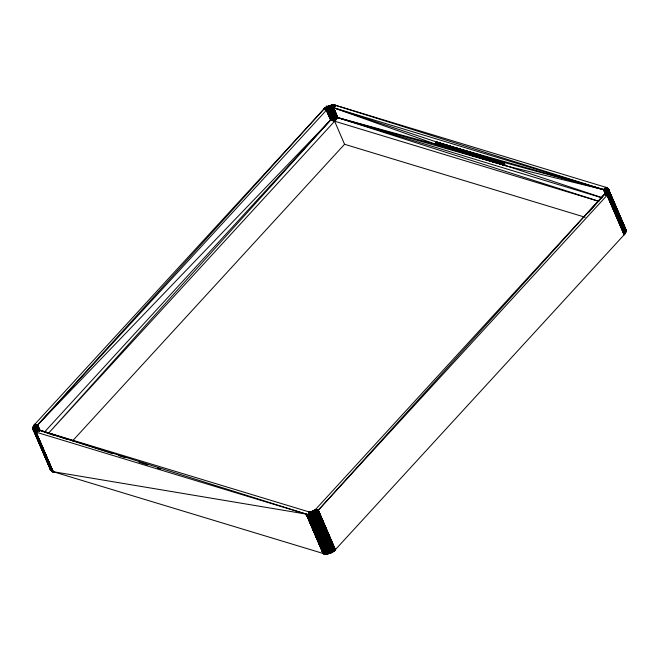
<?xml version="1.0" encoding="UTF-8"?>
<svg xmlns="http://www.w3.org/2000/svg" width="659" height="659" viewBox="0 0 659 659"><rect width="100%" height="100%" fill="white"/><g stroke="black" fill="none" stroke-linecap="round" stroke-linejoin="round"><path stroke-width="0.99" d="M585.11 217.239L344.558 144.28L334.632 121.223C333.767 113.126 324.689 102.664 335.826 105.399L605.827 187.296C609.707 188.046 609.797 193.095 607.096 195.278L318.223 510.272L335.242 549.804L624.213 234.695L626.017 231.128L625.045 228.088M605.827 187.296L603.801 189.817L606.502 187.543L603.652 189.677L504.292 165.45L503.402 164.264L503.707 162.345L603.652 189.677L605.184 191.695L604.41 194.463L588.825 212.247M325.983 552.703L323.174 553.601L306.155 514.078L36.031 432.139C32.225 431.315 32.242 426.348 34.886 424.198L324.376 108.595L326.345 110.119L330.711 119.963L334.632 121.223L334.764 117.887L330.612 107.985L330.686 105.366L330.406 108.035L334.55 117.945L334.632 121.223L48.642 433.087L330.604 119.996L333.297 118.373L337.787 117.689L601.972 197.807M330.538 105.407L330.406 108.035L334.764 117.887M49.985 467.61L50.776 470.213L53.173 471.704L306.155 514.078L38.329 429.8L37.126 428.679L36.764 427.213L37.579 425.088L323.66 109.303C327.062 111.346 329.879 106.7 333.643 107.771L603.652 189.677L605.184 193.285M330.711 119.963L326.452 110.078L330.867 119.823L334.632 121.223L334.978 117.837L330.612 107.985L330.834 105.333M606.395 187.494L603.652 189.677L436.398 142.311L436.349 144.313L503.633 164.931L436.415 144.453L503.418 164.371M331.139 105.275L330.826 107.936L334.978 117.837M330.612 107.985L330.991 105.308L330.826 107.936L335.184 117.796L334.632 121.223L331.032 119.691L326.699 109.88L324.376 108.595L326.699 109.88L330.867 119.823M335.184 117.796L331.032 107.895L331.436 105.218L330.826 107.936L331.288 105.251M335.398 117.755L331.246 107.854L331.732 105.176L331.032 107.895L335.398 117.755L334.632 121.223L331.205 119.567L326.864 109.748C324.319 107.483 323.701 108.438 326.864 109.748L331.032 119.691M331.032 107.895L331.584 105.201M331.205 119.567L327.037 109.616L324.821 108.208L327.037 109.616L331.378 119.436L334.632 121.223L335.604 117.722L331.246 107.854L331.889 105.152M332.185 105.119L331.452 107.821L335.604 117.722M331.246 107.854L332.037 105.135L331.452 107.821L335.818 117.689L334.632 121.223L331.551 119.32L327.21 109.493L325.06 108.018L327.21 109.493L331.378 119.436M335.818 117.689L331.666 107.796L332.474 105.094L331.452 107.821L332.325 105.11M336.024 117.664L331.872 107.771L332.77 105.078L331.666 107.796L336.024 117.664L334.632 121.223L331.732 119.197C334.097 118.052 320.027 101.165 327.391 109.378L331.922 119.081L334.632 121.223L337.902 117.656L437.84 144.988L436.415 144.453M331.666 107.796L332.622 105.086M331.922 119.081L327.572 109.254L325.67 107.565L327.572 109.254L332.111 118.966L334.632 121.223L336.23 117.648L331.872 107.771L332.91 105.069M333.199 105.061L332.078 107.755L336.23 117.648M326.699 109.88L37.571 425.014L39.82 430.591M604.509 194.232L318.322 510.173L315.389 512.488L311.748 513.995L328.619 553.56L332.276 552.094L335.34 549.697L318.322 510.173L315.636 509.358L604.6 194.084L607.787 194.43L624.889 233.846L607.936 194.216L604.69 193.927L607.787 194.43L624.814 233.953L607.713 194.537L604.6 194.084M331.872 107.771L333.059 105.061L332.078 107.755L336.436 117.632L334.632 121.223L332.301 118.859L326.592 106.98L325.925 107.392L327.762 109.147L332.111 118.966L327.951 109.032L326.46 107.063L327.663 109.888L326.46 107.063M336.436 117.632L332.276 107.747L333.479 105.061L332.078 107.755L333.339 105.061M336.634 117.623L332.482 107.738L333.759 105.069L332.276 107.747L336.634 117.623L334.632 121.223C332.943 121.001 322.869 97.524 327.795 109.814M332.276 107.747L333.627 105.061M39.672 430.821L37.571 425.014L330.604 119.996L598.743 201.333M332.498 118.752L328.339 108.826L326.864 106.824L328.083 109.649C323.034 97.227 333.174 120.696 334.632 121.223L336.831 117.623L332.482 107.738L333.899 105.069M334.171 105.094L332.68 107.738L336.831 117.623M332.482 107.738L334.039 105.086L332.68 107.738L337.029 117.623L334.632 121.223L332.894 118.554L327.564 106.461L330.233 105.481L330.406 108.035L330.381 105.44M337.029 117.623L332.869 107.747L334.442 105.119L332.68 107.738L334.311 105.102M335.217 105.242L333.643 107.771L337.787 117.689L598.767 201.242M337.227 117.632L333.067 107.755L334.706 105.152L332.869 107.747L337.227 117.632L334.632 121.223L327.712 106.396M332.869 107.747L334.574 105.135M337.416 117.648L333.256 107.771L334.961 105.193L333.067 107.755L337.416 117.648L334.632 121.223L328.001 106.264M335.34 105.267L333.256 107.771L337.606 117.664L334.632 121.223L328.586 106.017L333.297 118.373M333.067 107.755L334.838 105.176M313.857 520.89L314.862 519.457M333.256 107.771L335.093 105.218L333.643 107.771L337.902 117.656L505.008 165.36L602.046 197.659M335.464 105.3L333.643 107.771L437.84 144.988M313.709 520.882L314.78 519.449M335.588 105.333L333.643 107.771L436.538 141.965L503.649 162.46L505.008 165.36L438.672 145.342M308.626 511.689L312.794 521.566L314.705 519.44L312.794 521.566L308.7 520.346L312.63 521.541L314.565 519.424M335.703 105.366L333.643 107.771L335.826 105.399L603.652 189.677L606.28 187.453M38.362 430.385L36.822 426.768L33.057 427.444L36.797 426.917L38.313 429.734L36.154 432.18L52.942 471.63L35.693 432.024L38.329 429.8L308.33 511.697L312.63 521.541L308.742 520.248M44.655 431.876L330.604 119.996L326.345 110.119L324.269 108.694M72.482 440.962L344.558 144.28M318.223 510.272L335.34 549.697L334.945 550.108L317.819 510.684L318.322 510.173L315.2 509.662L315.958 511.475M314.854 509.918L316.04 512.595L314.854 509.918L318.322 510.173L317.918 510.585L334.945 550.108L335.34 549.697L332.737 550.858L335.34 549.697L335.044 550.01L318.322 510.173L315.035 509.794L316.172 512.504M306.764 514.234L323.907 553.782L307.012 514.284L324.426 553.865L53.058 471.671L36.031 432.139L38.329 429.8L112.607 453.639M606.173 187.411L603.652 189.677L605.942 187.329M332.779 550.85L335.34 549.697L334.739 550.306L317.712 510.783L318.322 510.173L314.681 510.041L315.818 512.751M314.31 510.272L315.496 512.957L314.31 510.272L318.322 510.173L317.383 511.079L334.517 550.504L335.34 549.697L333.545 550.611L335.34 549.697L334.624 550.405L317.605 510.882L318.322 510.173L314.5 510.157L315.636 512.867M334.517 550.504L317.498 510.98L318.322 510.173L314.121 510.387L315.257 513.097L314.121 510.387M313.742 510.601L314.928 513.279L313.742 510.601L318.322 510.173L317.276 511.17L334.41 550.603L335.34 549.697L333.553 550.545L335.34 549.697L334.294 550.702L317.152 511.269L318.322 510.173L313.931 510.494L315.068 513.204L313.931 510.494M66.485 439.158L38.329 429.8L35.916 432.106L53.173 471.704L50.059 468.722M603.652 189.677L606.058 187.37M330.068 552.646L328.314 553.634L311.443 514.069L318.322 510.173L317.037 511.368L334.179 550.792L335.34 549.697L332.696 550.957L335.34 549.697L334.064 550.891L316.921 511.458L318.322 510.173L311.295 514.102L328.166 553.667L330.299 552.596M50.076 468.813L53.173 471.704L52.399 471.407L35.265 431.834L38.041 429.577L35.479 431.933L52.498 471.457M330.414 552.563L328.767 553.519L311.748 513.995L318.322 510.173L316.798 511.549L333.94 550.982L335.34 549.697L332.787 550.949L335.34 549.697L333.825 551.072L316.682 511.639L318.322 510.173L311.592 514.036L328.47 553.593L330.184 552.621M53.766 435.311L38.329 429.8L35.808 432.065L52.942 471.63M328.767 553.519L311.896 513.954L318.322 510.173L316.559 511.73L333.701 551.171L335.34 549.697L332.696 551.064M35.265 431.834L37.917 429.495L35.067 431.736L52.193 471.309L53.173 471.704L50.1 468.911M330.637 552.506L329.072 553.436L312.201 513.872L318.322 510.173L316.435 511.821L333.578 551.254L335.34 549.697L332.746 551.056L335.34 549.697L333.454 551.344L316.304 511.911L318.322 510.173L312.045 513.913L328.923 553.478L330.521 552.53M38.041 429.577L35.372 431.884L52.292 471.366L53.173 471.704L50.265 469.373M625.712 232.314L608.644 192.898L605.086 193.013L608.834 192.354L605.16 192.708L608.891 192.14L605.184 192.56L604.064 189.981L606.815 187.691L603.932 189.899L606.609 187.593L603.801 189.817L605.374 193.425M332.902 551.031L335.34 549.697L330.414 552.983L313.396 513.46L318.322 510.173L315.249 512.57L332.408 552.02L335.34 549.697L330.266 553.041L313.247 513.518L318.322 510.173L315.389 512.488L332.548 551.937L335.34 549.697L330.118 553.099L313.099 513.567L318.322 510.173L315.521 512.414L332.68 551.855L335.34 549.697L329.97 553.148L312.951 513.625L318.322 510.173L315.661 512.331L332.811 551.772L335.34 549.697L329.821 553.206L312.803 513.674L318.322 510.173L315.793 512.249L332.943 551.69L335.34 549.697L329.673 553.255L312.646 513.723L318.322 510.173L315.916 512.167L333.075 551.608L335.34 549.697L329.368 553.354L312.498 513.773L318.322 510.173L316.048 512.084L333.199 551.517L335.34 549.697L329.22 553.395L312.35 513.822L318.322 510.173L316.18 511.994L333.33 551.435L335.34 549.697L332.853 551.039M35.067 431.736L37.794 429.404L34.425 431.324L51.534 470.913L53.173 471.704L50.306 469.463M37.917 429.495L35.166 431.785L52.193 471.309M603.932 189.899L606.708 187.642M605.448 192.84L604.188 190.072L607.013 187.799L604.064 189.981L605.209 192.667M35.586 431.974L38.173 429.66M604.064 189.981L606.914 187.741M332.704 551.171L335.34 549.697L330.563 552.926L313.544 513.394L318.322 510.173L315.117 512.644L332.276 552.094L335.34 549.697L333.545 550.693M329.673 553.255L312.498 513.773L329.525 553.305L335.34 549.697L330.999 552.736L313.981 513.213L318.322 510.173L314.697 512.867L331.856 552.324L335.34 549.697L330.851 552.802L313.832 513.279L318.322 510.173L314.977 512.727L332.136 552.176L335.34 549.697L331.996 552.25L314.837 512.801L318.322 510.173L313.684 513.336L330.711 552.868L335.34 549.697L332.054 551.608M50.397 469.636L53.173 471.704L51.797 471.094L34.878 431.62L37.794 429.404L34.968 431.678L51.995 471.201L53.173 471.704L50.348 469.546M605.357 192.774L604.41 190.253L607.466 188.087L604.188 190.072L607.104 187.848M38.329 429.8L35.479 431.933L52.613 471.506L53.173 471.704L50.446 469.719M331.147 552.67L314.129 513.147L318.322 510.173L314.557 512.941L331.716 552.399L335.34 549.697L331.147 552.67L313.981 513.213M37.678 429.314L34.688 431.513L51.707 471.037L53.173 471.704L50.496 469.801M331.288 552.604L314.269 513.081L318.322 510.173L314.409 513.015L331.576 552.464L335.34 549.697L331.288 552.604L314.129 513.147M314.269 513.081L331.436 552.539L335.34 549.697M34.425 431.324L37.464 429.116L33.889 430.838L37.201 428.795L33.7 430.607L37.126 428.679L33.576 430.442L37.061 428.556L33.469 430.278L36.995 428.432L33.329 430.022L36.937 428.309L33.247 429.849L36.896 428.177L33.172 429.668L36.855 428.053L37.835 430.368M604.188 190.072L607.203 187.906M34.507 431.39L37.571 429.215M604.303 190.163L607.384 188.029L626.017 231.128L608.685 190.912M34.342 431.258L37.464 429.116L34.26 431.192M625.984 231.342L608.965 191.818L605.201 192.412L608.99 191.604L605.209 192.263L609.015 191.39L605.217 192.123L604.41 190.253L607.557 188.153M607.713 188.285L604.509 190.36L607.87 188.425L626.05 230.502M604.41 190.253L607.639 188.219L626.042 230.815M34.103 431.052L37.374 429.017M609.023 191.291L605.217 192.123L604.608 190.459L607.87 188.425L626.05 230.609M607.796 188.35L604.509 190.36L607.639 188.219L626.034 230.922M33.963 430.912L37.283 428.902M604.608 190.459L608.018 188.565L604.698 190.566L605.473 192.379L604.608 190.459L607.944 188.49M608.092 188.639L604.698 190.566L608.158 188.713L626.034 230.205L608.158 188.713L604.781 190.682L608.455 189.108L625.63 228.887M307.671 514.366L324.689 553.898L328.166 553.667L331.757 551.682M608.224 188.787L604.781 190.682L608.282 188.869M330.357 552.382L327.861 553.725L310.99 514.168L328.017 553.692L330.456 552.366M330.159 552.415L327.564 553.782L310.694 514.226L327.712 553.749L330.258 552.399M33.634 430.525L37.126 428.679M332.894 118.554C333.306 117.895 324.302 99.46 328.347 109.509L327.144 106.676L332.696 118.653M329.953 552.448L327.268 553.824L310.389 514.275L327.416 553.799L330.06 552.431M33.527 430.36L37.061 428.556M609.023 191.184L605.217 192.123L609.031 191.085L605.209 191.975L609.023 190.879L605.201 191.835L609.007 190.673L605.184 191.695L608.965 190.377L605.16 191.563L608.924 190.187L605.127 191.423L608.867 189.998L605.086 191.291L608.776 189.718L605.036 191.168L608.694 189.537L604.987 191.036L608.455 189.108M328.643 553.033L326.963 553.865L310.092 514.317L327.119 553.84L329.854 552.464M604.855 190.797L608.397 189.026M33.42 430.195L36.995 428.432L33.37 430.113M328.404 553.058L326.675 553.898L309.796 514.358L326.823 553.881L328.52 553.041M604.921 190.921L608.512 189.191L625.943 229.711M328.174 553.074L326.378 553.914L309.499 514.382L326.526 553.906L328.289 553.066M327.943 553.082L326.09 553.931L309.211 514.399L326.238 553.922L328.058 553.082M608.603 189.364L604.987 191.036L608.652 189.454M327.424 553.173L325.661 553.939L308.783 514.415L325.941 553.939L327.655 553.165M33.288 429.932L36.937 428.309M327.539 553.165L325.801 553.939L308.923 514.415M33.205 429.759L36.896 428.177M605.036 191.168L608.735 189.627M33.139 429.569L36.822 427.913L33.032 429.19L50.133 469.002M608.809 189.808L605.086 191.291L608.842 189.899M33.107 429.479L36.855 428.053M37.588 429.701L36.797 427.782L33.032 429.19L50.603 469.974L53.173 471.704L35.693 432.024M33.057 429.289L36.822 427.913M37.934 429.775L36.797 426.917L32.999 427.765L36.78 427.065L37.925 429.89L36.764 427.213L32.958 428.185L36.764 427.353L37.942 430.352L36.772 427.642L32.999 429.001L36.797 427.782L37.827 430.343M605.127 191.423L608.9 190.089M36.797 427.782L33.016 429.1L50.018 468.524M323.66 553.733L306.633 514.201L323.66 553.733L325.455 553.107M326.263 552.777L323.536 553.7L306.517 514.177L323.412 553.667L326.164 552.753M605.16 191.563L608.941 190.286M32.983 428.894L36.772 427.642L32.966 428.696L50.916 470.361L53.173 471.704L52.086 471.259M326.073 552.728L323.297 553.634L306.394 514.144M608.982 190.476L605.184 191.695L608.998 190.575M32.966 428.696L36.764 427.353L37.925 430.17M32.975 428.795L36.772 427.642M32.958 428.597L36.764 427.493M605.201 191.835L609.015 190.78M32.95 428.391L36.764 427.353L32.95 428.292L51.13 470.575L53.173 471.704L50.545 469.892M605.209 191.975L609.023 190.978M50.661 470.048L53.173 471.704L51.361 470.781L32.975 427.979L36.78 427.065L32.983 427.872M32.958 428.078L36.764 427.213L32.975 427.979M605.209 192.263L609.007 191.497M315.406 521.426L314.219 518.732L315.406 521.426L312.976 521.582L308.445 511.672L312.63 521.541M625.943 231.556L608.916 192.033L605.184 192.56L608.965 191.818M33.016 427.658L36.797 426.917L33.032 427.551M605.201 192.412L608.982 191.711M605.184 192.56L608.941 191.926M33.082 427.337L36.855 426.62L38.799 431.068L36.896 426.464L33.288 426.678L36.945 426.315L38.889 430.772L36.995 426.159L33.527 426.134L37.061 426.002L39.013 430.459L36.995 426.159L33.477 426.241L37.126 425.854L39.079 430.311M33.139 427.123L36.896 426.464L38.84 430.92M605.16 192.708L608.867 192.247L625.893 231.77M33.214 426.9L36.896 426.464L33.247 426.793M605.127 192.856L608.801 192.461L625.828 231.993M608.735 192.683L605.086 193.013L608.694 192.79L625.753 232.207L608.801 192.461M38.947 430.615L36.995 426.159L33.378 426.464L36.945 426.315L38.865 430.838M625.473 232.866L608.446 193.342L604.978 193.318L608.644 192.898M33.329 426.571L36.945 426.315M33.428 426.357L36.995 426.159M605.036 193.161L608.603 193.013L625.622 232.536M604.978 193.318L608.504 193.227L625.58 232.643L608.603 193.013M608.397 193.449L604.921 193.466L608.273 193.672L625.3 233.195L608.273 193.672L604.847 193.622L608.15 193.886L625.234 233.302M33.584 426.027L37.061 426.002M39.779 430.656L37.374 425.393L34.111 425.154L37.291 425.541L39.589 430.978L37.209 425.698L33.766 425.698L37.126 425.854L39.046 430.376M33.7 425.805L37.126 425.854M34.886 424.198L37.571 425.014L39.919 430.442L37.571 425.014L34.268 424.94L37.374 425.393L39.721 430.739M608.339 193.557L604.921 193.466L608.446 193.342L625.358 233.08M624.963 233.739L607.862 194.323L604.69 193.927L608.01 194.1L625.037 233.632L608.01 194.1L604.773 193.779L608.15 193.886M33.831 425.59L37.209 425.698L39.12 430.228M604.847 193.622L608.216 193.779L625.169 233.41L608.084 193.993L604.773 193.779M33.963 425.368L37.291 425.541L39.631 430.895M607.631 194.644L604.41 194.463L607.096 195.278L624.213 234.695L607.285 195.064L604.41 194.463L607.713 194.537L624.65 234.167M34.35 424.833L37.571 425.014L39.869 430.516M37.209 425.698L34.037 425.261M607.549 194.751L624.567 234.274L607.549 194.751L604.41 194.463L607.186 195.171L624.304 234.596M34.433 424.726L37.579 425.088L34.515 424.618M34.194 425.047L37.374 425.393M34.606 424.511L37.571 425.014L34.787 424.305M607.376 194.965L604.41 194.463L607.458 194.858L624.394 234.489L607.285 195.064M34.696 424.412L37.571 425.014M504.728 165.45L503.492 162.913L436.299 142.657L437.271 145.095L436.34 142.501L503.591 162.608L504.885 165.409L436.555 144.683L436.291 144.123M436.505 144.609L505.008 165.36L503.707 162.345L436.489 142.089L503.591 162.608L504.81 165.434M437.008 145.038L436.225 143.044L503.377 163.531L504.143 165.401L503.369 163.679L436.2 143.382L503.369 163.836L503.987 165.31M436.209 143.604L503.369 163.943L503.904 165.252L503.385 164.157L436.209 143.604L436.76 144.898L504.621 165.467L503.492 162.913L436.34 142.501L437.428 145.095M436.604 144.741L436.225 143.827L436.555 144.683L436.266 144.024L503.402 164.264L503.748 165.096L503.443 164.47L436.242 143.926M436.538 141.965L503.707 162.345M436.439 142.204L503.649 162.46L504.885 165.409M436.299 142.657L503.46 163.028L504.464 165.475L503.435 163.144L436.299 142.657L437.271 145.095L436.266 142.805L503.435 163.144L504.366 165.467L503.418 163.259L436.266 142.805L437.148 145.079L436.242 142.929L503.394 163.374L436.225 143.044M503.369 163.836L436.2 143.497L436.76 144.898L436.217 143.72L503.402 164.264M436.266 144.024L503.476 164.561M436.316 144.222L503.501 164.651M306.04 515.041L311.929 516.829M317.935 538.691L321.864 539.886M503.369 163.679L436.209 143.192L503.377 163.531L504.217 165.425M118.472 455.517L125.317 457.708M139 462.099L147.797 464.924M157.567 468.063L160.499 469.002M323.758 109.196L326.345 110.119L324.162 108.793M319.055 538.551L321.938 539.63M323.857 109.097L326.345 110.119L324.055 108.892M51.896 471.152L53.173 471.704L50.718 470.131M323.956 108.99L326.345 110.119M51.616 470.971L53.173 471.704L50.776 470.213M51.443 470.847L53.173 471.704L50.842 470.287M51.287 470.715L53.173 471.704L50.982 470.435M51.204 470.65L53.173 471.704L51.056 470.51M324.599 108.397L326.864 109.748L324.706 108.298M324.936 108.109L327.037 109.616M325.175 107.928L327.21 109.493M325.422 107.747L327.391 109.378L331.551 119.32M325.546 107.656L327.391 109.378M50.035 468.623L51.295 469.851M325.801 107.483L327.572 109.254M326.057 107.31L327.762 109.147L326.189 107.228L327.399 110.053L326.189 107.228L327.951 109.032L326.32 107.145L327.531 109.971L326.32 107.145M332.301 118.859L328.141 108.924L326.592 106.98L327.811 109.806M326.724 106.906L327.943 109.723L326.724 106.906L328.141 108.924M328.207 109.583L327.004 106.75L328.339 108.826M327.284 106.601L328.503 109.427L327.424 106.536M333.092 118.463L327.853 106.33L328.734 108.628M436.34 142.501L437.535 145.087M334.129 118.068L329.179 105.794L329.558 108.298L334.632 121.223L334.129 118.068L329.978 108.158L329.632 105.654L329.772 108.224L333.924 118.142L334.632 121.223M328.734 105.959L333.924 118.142M333.709 118.216L328.149 106.198L328.94 108.537M328.289 106.14L333.503 118.29M314.73 513.386L313.544 510.7L314.673 513.41M313.931 512.677L313.14 510.89L313.898 512.694M314.121 513.666L312.934 510.98L314.063 513.691M313.915 513.748L312.728 511.063L313.865 513.765M313.503 513.905L312.317 511.219L313.445 513.921M313.083 514.036L311.896 511.351L313.025 514.053M312.868 514.102L311.682 511.417L312.811 514.119M503.377 164.05L503.904 165.252M334.344 118.002L329.978 108.158L329.928 105.564L330.192 108.092L334.55 117.945M315.2 509.662L315.99 511.45M315.035 509.794L315.818 511.573M314.681 510.041L315.867 512.718M314.5 510.157L315.686 512.842M314.137 512.587L313.346 510.799L314.096 512.603M313.709 513.822L312.523 511.137L313.651 513.847M313.289 513.971L312.102 511.285L313.231 513.987M312.844 515.099L311.262 511.516L313.519 516.92M313.429 516.944L311.048 511.565L315.2 521.467L310.842 511.598L314.986 521.5L310.628 511.639L314.78 521.533L310.422 511.664L314.574 521.557L310.216 511.689L314.368 521.582L310.002 511.714L314.162 521.599L309.804 511.722L313.956 521.607L309.598 511.73L313.758 521.615L309.005 511.722L313.165 521.599L308.816 511.714L312.976 521.582M337.787 117.689L333.446 107.796L337.606 117.664M605.234 193.351L603.669 189.743L605.193 193.326M313.832 513.279L330.999 552.736M313.684 513.336L330.851 552.802M313.544 513.394L330.711 552.868M313.396 513.46L330.563 552.926M313.247 513.518L330.414 552.983M313.099 513.567L330.266 553.041M312.951 513.625L330.118 553.099M312.803 513.674L329.97 553.148M312.646 513.723L329.821 553.206M335.242 549.804L318.025 510.478M317.918 510.585L335.044 550.01M317.712 510.783L334.838 550.207L317.819 510.684M317.605 510.882L334.739 550.306M317.498 510.98L334.624 550.405M607.384 188.029L625.968 231.449M608.916 192.033L625.918 231.663M608.867 192.247L625.861 231.877M608.694 192.79L625.671 232.429M608.504 193.227L625.523 232.759M608.084 193.993L625.103 233.525M607.096 195.278L624.114 234.802M327.004 106.75L328.223 109.575M317.383 511.079L334.41 550.603M317.276 511.17L334.294 550.702M317.152 511.269L334.179 550.792M317.037 511.368L334.064 550.891M316.921 511.458L333.94 550.982M316.798 511.549L333.825 551.072M316.682 511.639L333.701 551.171M316.559 511.73L333.578 551.254M316.435 511.821L333.454 551.344M316.304 511.911L333.33 551.435M316.18 511.994L333.199 551.517M316.048 512.084L333.075 551.608M315.916 512.167L332.943 551.69M315.793 512.249L332.811 551.772M315.661 512.331L332.68 551.855M315.521 512.414L332.548 551.937M315.389 512.488L332.408 552.02M315.249 512.57L332.276 552.094M315.117 512.644L332.136 552.176M314.977 512.727L331.996 552.25M314.837 512.801L331.856 552.324M314.697 512.867L331.716 552.399M314.557 512.941L331.576 552.464M314.409 513.015L331.436 552.539M312.35 513.822L329.368 553.354M312.201 513.872L329.22 553.395M312.045 513.913L329.072 553.436M311.896 513.954L328.923 553.478M311.592 514.036L328.619 553.56M311.443 514.069L328.47 553.593M311.295 514.102L328.314 553.634M328.166 553.667L311.139 514.135L328.017 553.692M327.861 553.725L310.842 514.201L327.712 553.749M327.564 553.782L310.537 514.251L327.416 553.799M327.268 553.824L310.241 514.3L327.119 553.84M326.963 553.865L309.944 514.341L326.823 553.881M326.675 553.898L309.648 514.366L326.526 553.906M326.378 553.914L309.359 514.391L326.238 553.922M326.09 553.931L309.071 514.407L325.941 553.939M325.661 553.939L308.634 514.415L325.521 553.939L308.494 514.415L325.373 553.939L308.354 514.415L325.241 553.939L307.802 514.382L324.689 553.898M323.412 553.667L306.27 514.111L323.174 553.601M34.878 431.62L51.995 471.201M307.399 514.341L324.294 553.848M306.888 514.259L323.783 553.758M36.031 432.139L53.058 471.671M603.801 189.817L605.456 193.474M315.636 509.358L316.666 512.109M309.203 511.73L313.363 521.607M503.492 162.913L504.547 165.475M503.443 164.47L503.633 164.931M503.418 163.259L504.292 165.45M503.385 164.157L503.748 165.096M328.437 106.074L329.146 108.455M329.03 105.852L329.558 108.298M329.327 105.745L329.772 108.224L329.484 105.695M329.78 105.605L329.978 108.158M330.085 105.522L330.192 108.092M37.201 428.795L33.823 430.764L37.201 428.795M324.558 553.881L307.539 514.358L324.558 553.881M316.155 511.318L315.364 509.531L316.122 511.343M312.663 514.152L311.468 511.466L312.605 514.168"/></g></svg>
